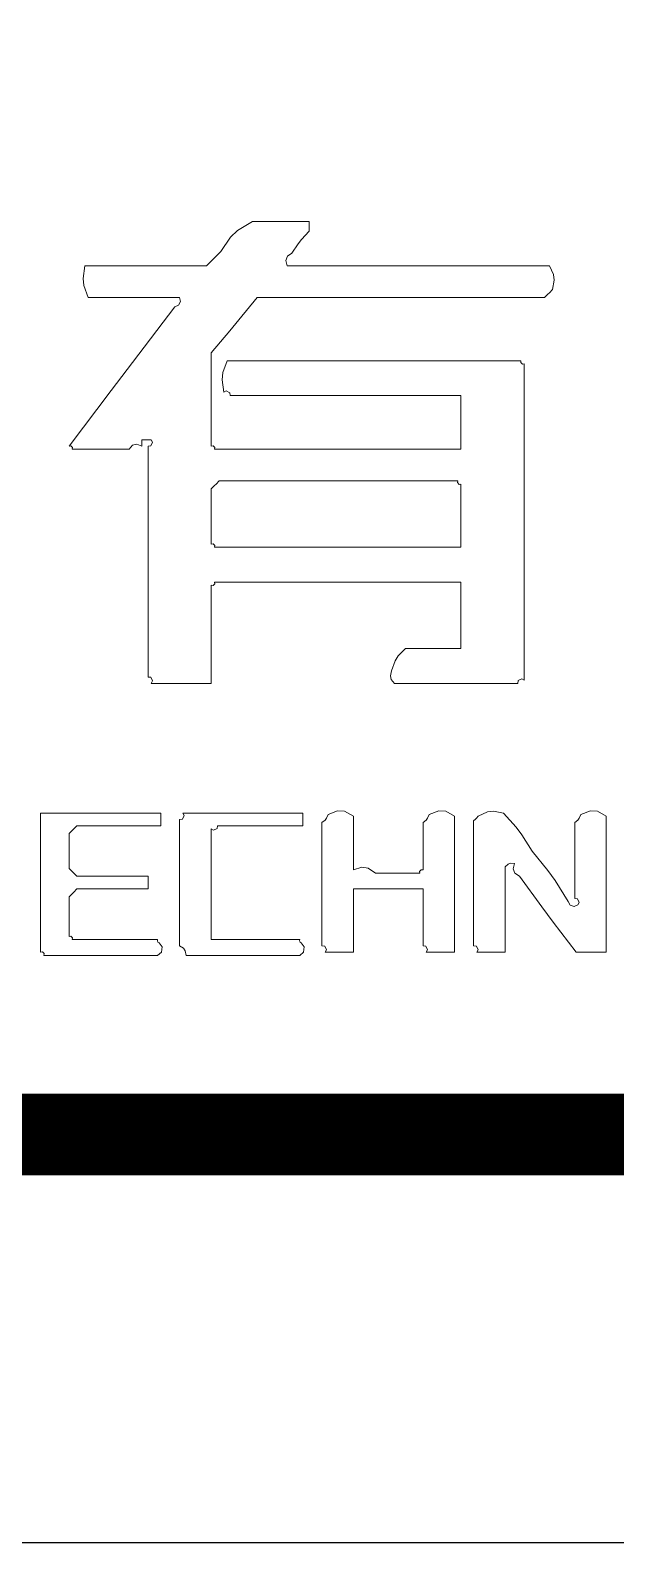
# Model space of a CAD drawing. Header units: millimetres. Extents: x -705761 to 1364679, y -410401 to 446404.
# Drawn here: x -53544 to -52826, y -115183 to -113331 of the extents above; entities that cross this region are included whole.
import ezdxf
from ezdxf.enums import TextEntityAlignment as Align

# ---------------------------------------------------------------- set-up
doc = ezdxf.new("R2010")
doc.units = ezdxf.units.MM
doc.layers.add('TK', color=7, linetype='Continuous')
doc.layers.add('模板-签名-公用', color=3, linetype='Continuous')
doc.layers.add('图框', color=7, linetype='Continuous', lineweight=13)
doc.styles.get("Standard").update_dxf_attribs({"font": 'arial.ttf'})
doc.styles.add('Style-仿宋_GB2312', font='')
doc.styles.add('宋体', font='', dxfattribs={"width": 0.7, "height": 2.5})
doc.styles.add('宋体_1', font='', dxfattribs={"width": 0.7, "height": 2.386364})
doc.styles.get('Style-仿宋_GB2312').set_extended_font_data('仿宋_GB2312')
doc.styles.get('宋体').set_extended_font_data('SimSun')
doc.styles.get('宋体_1').set_extended_font_data('SimSun')

# ---------------------------------------------------------------- blocks, each defined once
blk = doc.blocks.new('BSIET_通用图框_A3_1')
at = {"layer": '图框', "lineweight": 25}
blk.add_lwpolyline([(-420, 297), (0, 297), (0, 0), (-420, 0)], close=True, dxfattribs=at)
at = {"layer": '图框', "lineweight": 100}
blk.add_lwpolyline([(-395, 292), (-5, 292), (-5, 5), (-395, 5)], close=True, dxfattribs=at)
at = {"layer": 'TK', "style": '宋体_1', "width": 0.7, "flags": 3}
for tag, p in [('LZCO_NGZBS-W50-H30-D10_T7', (-43.865, 279.748)), ('LZCO_NJN-W50-H30-D10_T7', (-42.728, 248.654))]:
    blk.add_attdef(tag, text='', height=3, dxfattribs=at).set_placement(p, align=Align.MIDDLE_CENTER)
at = {"layer": 'TK', "style": '宋体', "width": 0.7, "flags": 3}
for tag, p in [('LZHQ_N会签6_T6_H6', (-407.253, 57.082)), ('LZHQ_N会签5_T6_H6', (-407.253, 49.082)), ('LZHQ_N会签4_T6_H6', (-407.253, 41.082)), ('LZHQ_N会签3_T6_H6', (-407.253, 33.082)), ('LZHQ_N会签2_T6_H6', (-407.253, 25.082)), ('LZHQ_N会签1_T6_H6', (-407.253, 17.082))]:
    blk.add_attdef(tag, text='', height=2.5, dxfattribs=at).set_placement(p, align=Align.MIDDLE)
at = {"layer": '模板-签名-公用', "style": '宋体', "width": 0.7}
blk.add_attdef('LZTQINS', text='', height=2, dxfattribs=at).set_placement((-5, 5), align=Align.MIDDLE)
at = {"layer": '模板-签名-公用', "style": '宋体', "width": 0.7, "flags": 3}
blk.add_attdef('LZFRAME', (-40.909, 2.064), '', height=3, dxfattribs=at)
blk = doc.blocks.new('BSIET_通用图纸_A3(2024)_1')
at = {"color": 7, "linetype": 'Continuous', "lineweight": 0}
for p, q in [((-58.864, 11.179), (-59.046, 11.068)), ((-58.585, 11.179), (-58.864, 11.179)), ((-58.446, 11.179), (-58.585, 11.179)), ((-58.167, 11.179), (-58.446, 11.179)), ((-58.167, 11.133), (-58.167, 11.179)), ((-58.167, 11.11), (-58.167, 11.133)), ((-59.131, 10.988), (-59.251, 10.811)), ((-59.046, 11.068), (-59.131, 10.988)), ((-58.303, 10.907), (-58.26, 10.961)), ((-58.26, 10.961), (-58.167, 11.063)), ((-58.167, 11.063), (-58.167, 11.11)), ((-59.251, 10.811), (-59.321, 10.741)), ((-58.454, 10.701), (-58.434, 10.754)), ((-58.434, 10.754), (-58.38, 10.792)), ((-58.38, 10.792), (-58.303, 10.907)), ((-60.917, 10.637), (-60.939, 10.483)), ((-60.321, 10.637), (-60.917, 10.637)), ((-60.022, 10.637), (-60.321, 10.637)), ((-59.425, 10.637), (-60.022, 10.637)), ((-59.356, 10.707), (-59.425, 10.637)), ((-59.321, 10.741), (-59.356, 10.707)), ((-58.438, 10.637), (-58.454, 10.701)), ((-57.152, 10.637), (-58.438, 10.637)), ((-56.509, 10.637), (-57.152, 10.637)), ((-55.223, 10.637), (-56.509, 10.637)), ((-55.174, 10.531), (-55.223, 10.637)), ((-60.939, 10.483), (-60.931, 10.397)), ((-60.931, 10.397), (-60.878, 10.25)), ((-55.184, 10.347), (-55.164, 10.462)), ((-55.164, 10.462), (-55.174, 10.531)), ((-60.878, 10.25), (-60.429, 10.25)), ((-60.429, 10.25), (-60.204, 10.25)), ((-60.204, 10.25), (-59.755, 10.25)), ((-59.746, 10.198), (-59.767, 10.157)), ((-59.755, 10.25), (-59.746, 10.198)), ((-59.028, 9.977), (-58.806, 10.25)), ((-58.806, 10.25), (-57.396, 10.25)), ((-57.396, 10.25), (-56.691, 10.25)), ((-56.691, 10.25), (-55.281, 10.25)), ((-55.281, 10.25), (-55.242, 10.289)), ((-55.242, 10.289), (-55.223, 10.308)), ((-55.223, 10.308), (-55.184, 10.347)), ((-59.813, 10.134), (-60.333, 9.452)), ((-59.767, 10.157), (-59.813, 10.134)), ((-59.367, 9.572), (-59.14, 9.841)), ((-59.14, 9.841), (-59.028, 9.977)), ((-60.333, 9.452), (-60.593, 9.112)), ((-59.367, 9.115), (-59.367, 9.572)), ((-59.174, 9.475), (-59.226, 9.329)), ((-57.733, 9.475), (-59.174, 9.475)), ((-57.012, 9.475), (-57.733, 9.475)), ((-55.572, 9.475), (-57.012, 9.475)), ((-55.575, 9.453), (-55.572, 9.475)), ((-55.554, 9.432), (-55.575, 9.453)), ((-59.226, 9.329), (-59.235, 9.242)), ((-55.533, 9.436), (-55.554, 9.432)), ((-55.533, 7.887), (-55.533, 9.436)), ((-60.593, 9.112), (-61.11, 8.429)), ((-59.367, 8.886), (-59.367, 9.115)), ((-59.235, 9.242), (-59.213, 9.088)), ((-59.213, 9.088), (-59.183, 9.105)), ((-59.183, 9.105), (-59.139, 9.083)), ((-59.139, 9.083), (-59.135, 9.049)), ((-59.135, 9.049), (-58.004, 9.049)), ((-58.004, 9.049), (-57.439, 9.049)), ((-57.439, 9.049), (-56.307, 9.049)), ((-56.307, 9.049), (-56.307, 8.786)), ((-59.367, 8.429), (-59.367, 8.886)), ((-56.307, 8.786), (-56.307, 8.654)), ((-56.307, 8.654), (-56.307, 8.39)), ((-61.11, 8.429), (-61.089, 8.433)), ((-61.089, 8.433), (-61.068, 8.412)), ((-61.068, 8.412), (-61.072, 8.39)), ((-61.072, 8.39), (-60.793, 8.39)), ((-60.793, 8.39), (-60.654, 8.39)), ((-60.654, 8.39), (-60.375, 8.39)), ((-60.375, 8.39), (-60.334, 8.44)), ((-60.334, 8.44), (-60.279, 8.454)), ((-60.279, 8.454), (-60.22, 8.429)), ((-60.22, 8.476), (-60.22, 8.507)), ((-60.22, 8.507), (-60.173, 8.507)), ((-60.22, 8.46), (-60.22, 8.476)), ((-60.22, 8.429), (-60.22, 8.46)), ((-60.173, 8.507), (-60.15, 8.507)), ((-60.15, 8.507), (-60.103, 8.507)), ((-60.108, 8.433), (-60.142, 8.429)), ((-60.142, 8.429), (-60.142, 7.298)), ((-60.086, 8.477), (-60.108, 8.433)), ((-60.103, 8.507), (-60.086, 8.477)), ((-59.346, 8.433), (-59.367, 8.429)), ((-59.325, 8.412), (-59.346, 8.433)), ((-59.329, 8.39), (-59.325, 8.412)), ((-58.12, 8.39), (-59.329, 8.39)), ((-57.516, 8.39), (-58.12, 8.39)), ((-56.307, 8.39), (-57.516, 8.39)), ((-59.271, 8.003), (-59.309, 7.964)), ((-58.101, 8.003), (-59.271, 8.003)), ((-57.516, 8.003), (-58.101, 8.003)), ((-56.346, 8.003), (-57.516, 8.003)), ((-56.35, 7.982), (-56.346, 8.003)), ((-56.329, 7.961), (-56.35, 7.982)), ((-59.329, 7.945), (-59.367, 7.906)), ((-59.367, 7.906), (-59.367, 7.635)), ((-59.309, 7.964), (-59.329, 7.945)), ((-56.307, 7.964), (-56.329, 7.961)), ((-56.307, 7.655), (-56.307, 7.964)), ((-55.533, 7.112), (-55.533, 7.887)), ((-59.367, 7.635), (-59.367, 7.499)), ((-56.307, 7.499), (-56.307, 7.655)), ((-59.367, 7.499), (-59.367, 7.228)), ((-56.307, 7.19), (-56.307, 7.499)), ((-60.142, 7.298), (-60.142, 6.732)), ((-59.367, 7.228), (-59.346, 7.232)), ((-59.346, 7.232), (-59.325, 7.211)), ((-59.325, 7.211), (-59.329, 7.19)), ((-59.329, 7.19), (-58.12, 7.19)), ((-58.12, 7.19), (-57.516, 7.19)), ((-57.516, 7.19), (-56.307, 7.19)), ((-55.533, 5.563), (-55.533, 7.112)), ((-60.142, 6.732), (-60.142, 5.601)), ((-59.367, 6.244), (-59.367, 6.725)), ((-59.367, 6.725), (-59.346, 6.721)), ((-59.346, 6.721), (-59.325, 6.742)), ((-59.325, 6.742), (-59.329, 6.764)), ((-59.329, 6.764), (-58.12, 6.764)), ((-58.12, 6.764), (-57.516, 6.764)), ((-57.516, 6.764), (-56.307, 6.764)), ((-56.307, 6.764), (-56.307, 6.438)), ((-56.307, 6.438), (-56.307, 6.276)), ((-59.367, 6.004), (-59.367, 6.244)), ((-56.307, 6.276), (-56.307, 5.95)), ((-59.367, 5.524), (-59.367, 6.004)), ((-56.985, 5.95), (-57.076, 5.859)), ((-56.714, 5.95), (-56.985, 5.95)), ((-56.579, 5.95), (-56.714, 5.95)), ((-56.307, 5.95), (-56.579, 5.95)), ((-57.114, 5.8), (-57.16, 5.679)), ((-57.076, 5.859), (-57.114, 5.8)), ((-60.142, 5.601), (-60.108, 5.598)), ((-60.108, 5.598), (-60.086, 5.554)), ((-57.16, 5.679), (-57.172, 5.616)), ((-57.172, 5.616), (-57.161, 5.573)), ((-57.161, 5.573), (-57.121, 5.524)), ((-55.61, 5.524), (-55.607, 5.558)), ((-55.607, 5.558), (-55.562, 5.58)), ((-55.562, 5.58), (-55.533, 5.563)), ((-60.086, 5.554), (-60.103, 5.524)), ((-60.103, 5.524), (-59.809, 5.524)), ((-59.809, 5.524), (-59.662, 5.524)), ((-59.662, 5.524), (-59.367, 5.524)), ((-57.121, 5.524), (-56.517, 5.524)), ((-56.517, 5.524), (-56.215, 5.524)), ((-56.215, 5.524), (-55.61, 5.524)), ((-60.87, 3.936), (-61.459, 3.936)), ((-61.459, 3.936), (-61.459, 3.254)), ((-60.576, 3.936), (-60.87, 3.936)), ((-59.987, 3.936), (-60.576, 3.936)), ((-59.987, 3.874), (-59.987, 3.936)), ((-59.698, 3.906), (-59.72, 3.862)), ((-59.127, 3.936), (-59.716, 3.936)), ((-59.716, 3.936), (-59.698, 3.906)), ((-58.833, 3.936), (-59.127, 3.936)), ((-58.244, 3.936), (-58.833, 3.936)), ((-58.244, 3.874), (-58.244, 3.936)), ((-57.934, 3.916), (-57.955, 3.872)), ((-57.82, 3.964), (-57.934, 3.916)), ((-57.733, 3.958), (-57.82, 3.964)), ((-57.624, 3.897), (-57.733, 3.958)), ((-57.624, 3.634), (-57.624, 3.897)), ((-56.695, 3.916), (-56.716, 3.872)), ((-56.58, 3.964), (-56.695, 3.916)), ((-56.493, 3.958), (-56.58, 3.964)), ((-56.385, 3.897), (-56.493, 3.958)), ((-56.385, 3.231), (-56.385, 3.897)), ((-56.094, 3.897), (-56.118, 3.874)), ((-55.981, 3.949), (-56.094, 3.897)), ((-55.907, 3.959), (-55.981, 3.949)), ((-55.785, 3.936), (-55.907, 3.959)), ((-55.631, 3.761), (-55.785, 3.936)), ((-54.836, 3.916), (-54.857, 3.872)), ((-54.721, 3.964), (-54.836, 3.916)), ((-54.634, 3.958), (-54.721, 3.964)), ((-54.526, 3.897), (-54.634, 3.958)), ((-54.526, 3.231), (-54.526, 3.897)), ((-61.11, 3.684), (-61.072, 3.723)), ((-61.072, 3.723), (-61.052, 3.742)), ((-61.052, 3.742), (-61.014, 3.781)), ((-61.014, 3.781), (-60.603, 3.781)), ((-60.603, 3.781), (-60.398, 3.781)), ((-60.398, 3.781), (-59.987, 3.781)), ((-59.987, 3.843), (-59.987, 3.874)), ((-59.987, 3.781), (-59.987, 3.843)), ((-59.72, 3.862), (-59.755, 3.858)), ((-59.755, 3.858), (-59.755, 3.239)), ((-59.367, 3.2), (-59.367, 3.742)), ((-59.367, 3.742), (-59.338, 3.725)), ((-59.338, 3.725), (-59.294, 3.747)), ((-59.294, 3.747), (-59.29, 3.781)), ((-59.29, 3.781), (-58.872, 3.781)), ((-58.872, 3.781), (-58.663, 3.781)), ((-58.663, 3.781), (-58.244, 3.781)), ((-58.244, 3.843), (-58.244, 3.874)), ((-58.244, 3.781), (-58.244, 3.843)), ((-57.972, 3.85), (-58.012, 3.82)), ((-58.012, 3.82), (-58.012, 3.216)), ((-57.955, 3.872), (-57.972, 3.85)), ((-56.733, 3.85), (-56.772, 3.82)), ((-56.772, 3.82), (-56.772, 3.588)), ((-56.716, 3.872), (-56.733, 3.85)), ((-56.129, 3.862), (-56.152, 3.839)), ((-56.152, 3.839), (-56.152, 3.227)), ((-56.118, 3.874), (-56.129, 3.862)), ((-55.561, 3.667), (-55.631, 3.761)), ((-54.874, 3.85), (-54.913, 3.82)), ((-54.913, 3.82), (-54.913, 3.448)), ((-54.857, 3.872), (-54.874, 3.85)), ((-61.11, 3.514), (-61.11, 3.684)), ((-57.624, 3.502), (-57.624, 3.634)), ((-56.772, 3.588), (-56.772, 3.471)), ((-55.436, 3.471), (-55.561, 3.667)), ((-61.11, 3.428), (-61.11, 3.514)), ((-61.11, 3.258), (-61.11, 3.428)), ((-57.624, 3.239), (-57.624, 3.502)), ((-56.772, 3.471), (-56.772, 3.239)), ((-55.243, 3.234), (-55.436, 3.471)), ((-54.913, 3.448), (-54.913, 3.262)), ((-61.459, 3.254), (-61.459, 2.913)), ((-61.072, 3.219), (-61.11, 3.258)), ((-61.052, 3.2), (-61.072, 3.219)), ((-61.014, 3.161), (-61.052, 3.2)), ((-60.665, 3.161), (-61.014, 3.161)), ((-60.491, 3.161), (-60.665, 3.161)), ((-60.142, 3.161), (-60.491, 3.161)), ((-60.142, 3.099), (-60.142, 3.161)), ((-59.755, 3.239), (-59.755, 2.929)), ((-59.367, 2.929), (-59.367, 3.2)), ((-58.012, 3.216), (-58.012, 2.913)), ((-57.52, 3.271), (-57.624, 3.239)), ((-57.445, 3.26), (-57.52, 3.271)), ((-57.354, 3.2), (-57.445, 3.26)), ((-57.136, 3.2), (-57.354, 3.2)), ((-57.028, 3.2), (-57.136, 3.2)), ((-56.811, 3.2), (-57.028, 3.2)), ((-56.794, 3.242), (-56.815, 3.222)), ((-56.815, 3.222), (-56.811, 3.2)), ((-56.772, 3.239), (-56.794, 3.242)), ((-56.385, 2.898), (-56.385, 3.231)), ((-56.152, 3.227), (-56.152, 2.921)), ((-55.765, 3.277), (-55.729, 3.311)), ((-55.765, 2.859), (-55.765, 3.277)), ((-55.729, 3.311), (-55.698, 3.322)), ((-55.698, 3.322), (-55.649, 3.316)), ((-55.649, 3.316), (-55.665, 3.252)), ((-55.665, 3.252), (-55.645, 3.199)), ((-55.645, 3.199), (-55.591, 3.161)), ((-55.591, 3.161), (-55.315, 2.788)), ((-55.154, 3.11), (-55.243, 3.234)), ((-54.913, 3.262), (-54.913, 2.89)), ((-54.526, 2.898), (-54.526, 3.231)), ((-61.072, 2.948), (-61.052, 2.968)), ((-61.052, 2.968), (-61.014, 3.006)), ((-61.014, 3.006), (-60.665, 3.006)), ((-60.665, 3.006), (-60.491, 3.006)), ((-60.491, 3.006), (-60.142, 3.006)), ((-60.142, 3.068), (-60.142, 3.099)), ((-60.142, 3.006), (-60.142, 3.068)), ((-57.624, 2.697), (-57.624, 3.006)), ((-57.624, 3.006), (-57.284, 3.006)), ((-57.284, 3.006), (-57.113, 3.006)), ((-57.113, 3.006), (-56.772, 3.006)), ((-56.772, 3.006), (-56.772, 2.727)), ((-54.991, 2.851), (-55.154, 3.11)), ((-61.459, 2.913), (-61.459, 2.231)), ((-61.11, 2.91), (-61.072, 2.948)), ((-61.11, 2.716), (-61.11, 2.91)), ((-59.755, 2.929), (-59.755, 2.309)), ((-59.367, 2.386), (-59.367, 2.929)), ((-58.012, 2.913), (-58.012, 2.309)), ((-56.385, 2.231), (-56.385, 2.898)), ((-56.152, 2.921), (-56.152, 2.309)), ((-55.765, 2.65), (-55.765, 2.859)), ((-55.315, 2.788), (-55.175, 2.601)), ((-54.967, 2.808), (-54.991, 2.851)), ((-54.919, 2.792), (-54.967, 2.808)), ((-54.875, 2.813), (-54.919, 2.792)), ((-54.913, 2.89), (-54.879, 2.886)), ((-54.879, 2.886), (-54.857, 2.842)), ((-54.857, 2.842), (-54.875, 2.813)), ((-54.526, 2.231), (-54.526, 2.898)), ((-61.11, 2.619), (-61.11, 2.716)), ((-61.11, 2.425), (-61.11, 2.619)), ((-57.624, 2.541), (-57.624, 2.697)), ((-56.772, 2.727), (-56.772, 2.588)), ((-55.765, 2.231), (-55.765, 2.65)), ((-55.175, 2.601), (-54.894, 2.231)), ((-61.089, 2.429), (-61.11, 2.425)), ((-61.068, 2.408), (-61.089, 2.429)), ((-61.072, 2.386), (-61.068, 2.408)), ((-57.624, 2.231), (-57.624, 2.541)), ((-56.772, 2.588), (-56.772, 2.309)), ((-61.459, 2.231), (-61.437, 2.235)), ((-61.437, 2.235), (-61.417, 2.214)), ((-60.654, 2.386), (-61.072, 2.386)), ((-60.444, 2.386), (-60.654, 2.386)), ((-60.026, 2.386), (-60.444, 2.386)), ((-60.028, 2.37), (-60.026, 2.386)), ((-60.022, 2.356), (-60.028, 2.37)), ((-60.026, 2.193), (-59.978, 2.233)), ((-60.007, 2.348), (-60.022, 2.356)), ((-59.97, 2.297), (-60.007, 2.348)), ((-59.978, 2.233), (-59.97, 2.297)), ((-59.755, 2.309), (-59.707, 2.28)), ((-59.707, 2.28), (-59.686, 2.248)), ((-59.686, 2.248), (-59.677, 2.193)), ((-58.934, 2.386), (-59.367, 2.386)), ((-58.717, 2.386), (-58.934, 2.386)), ((-58.283, 2.386), (-58.717, 2.386)), ((-58.285, 2.37), (-58.283, 2.386)), ((-58.279, 2.356), (-58.285, 2.37)), ((-58.283, 2.193), (-58.235, 2.233)), ((-58.264, 2.348), (-58.279, 2.356)), ((-58.227, 2.297), (-58.264, 2.348)), ((-58.235, 2.233), (-58.227, 2.297)), ((-58.012, 2.309), (-57.977, 2.305)), ((-57.977, 2.305), (-57.955, 2.262)), ((-57.955, 2.262), (-57.973, 2.231)), ((-57.973, 2.231), (-57.834, 2.231)), ((-57.834, 2.231), (-57.764, 2.231)), ((-57.764, 2.231), (-57.624, 2.231)), ((-56.772, 2.309), (-56.738, 2.305)), ((-56.738, 2.305), (-56.716, 2.262)), ((-56.716, 2.262), (-56.734, 2.231)), ((-56.734, 2.231), (-56.594, 2.231)), ((-56.594, 2.231), (-56.524, 2.231)), ((-56.524, 2.231), (-56.385, 2.231)), ((-56.152, 2.309), (-56.118, 2.305)), ((-56.118, 2.305), (-56.096, 2.262)), ((-56.096, 2.262), (-56.114, 2.231)), ((-56.114, 2.231), (-55.975, 2.231)), ((-55.975, 2.231), (-55.905, 2.231)), ((-55.905, 2.231), (-55.765, 2.231)), ((-54.894, 2.231), (-54.746, 2.231)), ((-54.746, 2.231), (-54.673, 2.231)), ((-54.673, 2.231), (-54.526, 2.231)), ((-61.417, 2.214), (-61.421, 2.193)), ((-61.421, 2.193), (-60.863, 2.193)), ((-60.863, 2.193), (-60.584, 2.193)), ((-60.584, 2.193), (-60.026, 2.193)), ((-59.677, 2.193), (-59.119, 2.193)), ((-59.119, 2.193), (-58.841, 2.193)), ((-58.841, 2.193), (-58.283, 2.193))]:
    blk.add_line(p, q, dxfattribs=at)
at = {"layer": '图框', "const_width": 1}
blk.add_lwpolyline([(-390, 56), (0, 56), (0, 0), (-390, 0)], close=True, dxfattribs=at)
at = {"layer": '图框', "style": '宋体_1', "width": 0.7, "flags": 3}
for tag, height, p in [('LZCO_NYLGD-W67-H36-D10_T7', 3, (-48.392, 100.291)), ('N审定_T5', 2.5, (-250.932, 52.29)), ('N审核_T5', 2.5, (-250.932, 45.29)), ('N校对_T5', 2.5, (-250.932, 38.29)), ('N设计_T5', 2.5, (-250.932, 31.29)), ('LZCO_NCB-W67-H36-D10_T7', 3, (-321.619, 27.878)), ('N制图_T5', 2.5, (-250.932, 24.29))]:
    blk.add_attdef(tag, text='', height=height, dxfattribs=at).set_placement(p, align=Align.MIDDLE_CENTER)
at = {"layer": '图框', "color": 7, "style": 'Style-仿宋_GB2312'}
for tag, height, width, p in [('质量', 3, 0.7, (-191, 52.5)), ('材料', 3, 0.7, (-190.903, 45.848)), ('比例', 3, 0.7, (-190.837, 38.492)), ('总页数', 4, 0.7, (-19.517, 35.142)), ('页码', 4, 0.7, (-38.162, 35.008)), ('版本号', 2.5, 0.7, (-6.24, 34.377)), ('出图日期', 3, 0.7, (-190.837, 31.492)), ('专业', 3, 0.7, (-190.837, 24.492)), ('图号', 4, 0.7, (-24, 21)), ('设计阶段', 3, 0.7, (-240.288, 17.582)), ('件号', 3, 0.7, (-190.837, 17.492)), ('装配图号', 3, 0.68, (-240.448, 10.88)), ('项目编号', 3, 0.7, (-190.837, 10.492))]:
    blk.add_attdef(tag, text='', height=height, dxfattribs=dict(at, width=width)).set_placement(p, align=Align.MIDDLE)
at = {"layer": '图框', "style": '宋体_1', "width": 0.7, "flags": 3}
for tag, p in [('N审定_T6_H12_MV0.5_W15', (-231.906, 51.507)), ('N审核_T6_H12_MV0.5_W15', (-231.906, 44.507)), ('N校对_T6_H12_MV0.5_W15', (-231.906, 37.507)), ('N设计_T6_H12_MV0.5_W15', (-231.906, 30.507)), ('N制图_T6_H12_MV0.5_W15', (-231.906, 23.507))]:
    blk.add_attdef(tag, text='', height=1.5, dxfattribs=at).set_placement(p, align=Align.CENTER)
at = {"layer": '图框', "color": 7, "lineweight": 30, "width": 0.7, "flags": 104}
for tag, p in [('项目名称', (-79.178, 49.101)), ('子项', (-111.074, 34.832)), ('图名', (-111, 21))]:
    blk.add_attdef(tag, text='', height=4, dxfattribs=at).set_placement(p, align=Align.MIDDLE_CENTER)
at = {"layer": '图框', "style": '宋体', "width": 0.7, "flags": 3}
blk.add_attdef('LZBARCODE_T1', text='', height=3, dxfattribs=at).set_placement((-364.444, 3.341), align=Align.BOTTOM_RIGHT)

msp = doc.modelspace()

# ---------------------------------------------------------------- block references
at = {"layer": '图框', "color": 1, "lineweight": 15, "xscale": 100, "yscale": 100, "zscale": 100}
for name, p in [('BSIET_通用图框_A3_1', (-46884.94, -115183.02)), ('BSIET_通用图纸_A3(2024)_1', (-47384.94, -114683.02))]:
    msp.add_blockref(name, p, dxfattribs=at)

doc.saveas('drawing.dxf')
